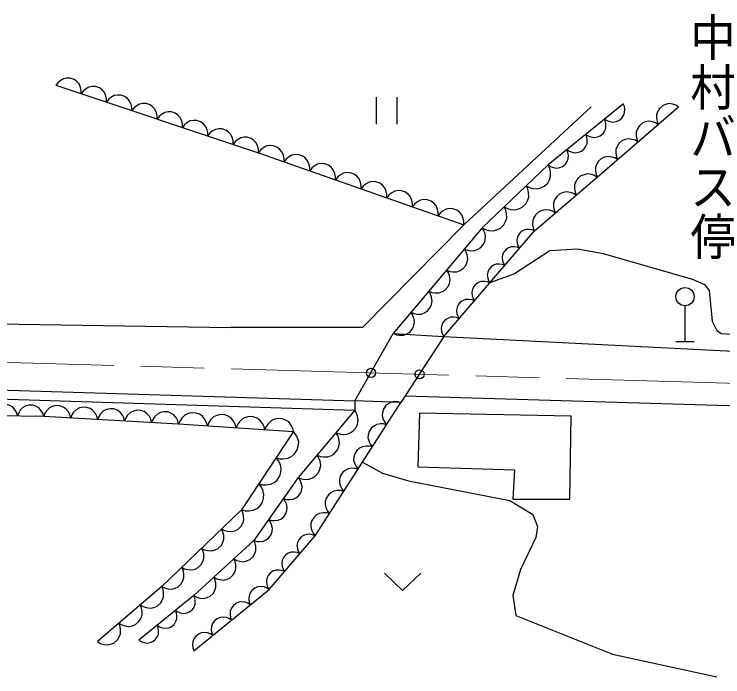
# Model space of a CAD drawing. Units: millimetres, scale not verified. Extents: x 40000 to 680000, y 20000 to 380000.
# Drawn here: x 108513 to 147640, y 260633 to 297245 of the extents above; entities that cross this region are included whole.
import ezdxf
from ezdxf.enums import TextEntityAlignment as Align

# ---------------------------------------------------------------- set-up
doc = ezdxf.new("R2010")
doc.units = ezdxf.units.MM
doc.header["$LTSCALE"] = 1000
doc.header["$PDMODE"] = 32
doc.header["$PDSIZE"] = 500
doc.linetypes.add('CHAIN', pattern=[18.5, 12, -1.5, 3.5, -1.5])
for name, color, linetype, lineweight in [('M-BGD', 7, 'Continuous', 25), ('M-BMK', 2, 'CHAIN', 13), ('M-STR-STR1', 1, 'Continuous', 25)]:
    doc.layers.add(name, color=color, linetype=linetype, lineweight=lineweight)
doc.layers.add('M-OTRS', color=6, linetype='Continuous')
doc.styles.add('@ＭＳ ゴシック', font='')
doc.styles.get('@ＭＳ ゴシック').set_extended_font_data('@MS Gothic')

# ---------------------------------------------------------------- blocks, each defined once
blk = doc.blocks.new('BUHIN26')
at = {"layer": 'M-BGD'}
blk.add_lwpolyline([(-626, 237), (-634, 76), (-605, -75), (-535, -259), (-426, -386), (-296, -489), (-102, -563), (63, -571), (229, -549), (403, -457), (521, -362), (626, -237)], dxfattribs=at)
blk = doc.blocks.new('BUHIN27')
at = {"layer": 'M-BGD'}
blk.add_lwpolyline([(-804, 236), (-798, 33), (-748, -152), (-643, -375), (-494, -523), (-323, -639), (-74, -712), (133, -707), (338, -663), (547, -532), (686, -402), (804, -236)], dxfattribs=at)
blk = doc.blocks.new('BUHIN28')
at = {"layer": 'M-BGD'}
blk.add_lwpolyline([(-752, 133), (-726, -50), (-662, -212), (-544, -404), (-395, -523), (-228, -611), (5, -652), (191, -627), (373, -566), (548, -426), (661, -295), (752, -133)], dxfattribs=at)
blk = doc.blocks.new('BUHIN29')
at = {"layer": 'M-BGD'}
blk.add_lwpolyline([(626, -237), (634, -76), (605, 75), (535, 259), (426, 386), (296, 489), (102, 563), (-62, 571), (-229, 549), (-403, 457), (-521, 362), (-626, 237)], dxfattribs=at)
blk = doc.blocks.new('BUHIN30')
at = {"layer": 'M-BGD'}
blk.add_lwpolyline([(640, -119), (619, 37), (566, 176), (467, 340), (341, 443), (199, 519), (1, 556), (-158, 536), (-313, 485), (-464, 368), (-561, 257), (-640, 119)], dxfattribs=at)
blk = doc.blocks.new('BUHIN31')
at = {"layer": 'M-BGD'}
blk.add_lwpolyline([(729, -35), (683, 135), (602, 282), (467, 449), (311, 544), (142, 607), (-84, 618), (-258, 571), (-422, 492), (-572, 338), (-663, 200), (-729, 35)], dxfattribs=at)
blk = doc.blocks.new('BUHIN76')
at = {"layer": 'M-BGD'}
blk.add_lwpolyline([(-799, 139), (-771, -55), (-702, -228), (-577, -431), (-417, -557), (-240, -649), (7, -692), (205, -665), (398, -600), (584, -451), (703, -311), (799, -139)], dxfattribs=at)
blk = doc.blocks.new('BUHIN77')
at = {"layer": 'M-BGD'}
blk.add_lwpolyline([(-706, 65), (-668, -102), (-596, -248), (-472, -415), (-325, -514), (-164, -583), (55, -603), (225, -565), (388, -495), (540, -352), (634, -222), (706, -65)], dxfattribs=at)
blk = doc.blocks.new('BUHIN78')
at = {"layer": 'M-BGD'}
blk.add_lwpolyline([(-715, 222), (-713, 41), (-670, -125), (-580, -326), (-449, -460), (-298, -566), (-76, -635), (109, -634), (293, -597), (481, -483), (607, -369), (715, -222)], dxfattribs=at)
blk = doc.blocks.new('BUHIN79')
at = {"layer": 'M-BGD'}
blk.add_lwpolyline([(-609, 235), (-617, 78), (-590, -69), (-523, -249), (-417, -374), (-292, -475), (-103, -548), (57, -557), (220, -536), (390, -448), (506, -356), (609, -235)], dxfattribs=at)
blk = doc.blocks.new('BUHIN85')
at = {"layer": 'M-BGD'}
blk.add_lwpolyline([(348, -630), (467, -503), (548, -360), (619, -160), (618, 20), (583, 194), (475, 390), (346, 512), (194, 609), (-12, 655), (-175, 660), (-348, 630)], dxfattribs=at)
blk = doc.blocks.new('BUHIN86')
at = {"layer": 'M-BGD'}
blk.add_lwpolyline([(336, -666), (464, -539), (554, -394), (635, -190), (641, -3), (612, 179), (508, 386), (379, 517), (225, 623), (13, 679), (-156, 690), (-336, 666)], dxfattribs=at)
blk = doc.blocks.new('BUHIN87')
at = {"layer": 'M-BGD'}
blk.add_lwpolyline([(351, -714), (489, -579), (586, -425), (675, -209), (683, -10), (654, 184), (545, 406), (409, 547), (246, 662), (21, 724), (-159, 737), (-351, 714)], dxfattribs=at)
blk = doc.blocks.new('BUHIN88')
at = {"layer": 'M-BGD'}
blk.add_lwpolyline([(-863, 56), (-811, -147), (-718, -322), (-562, -523), (-379, -639), (-180, -716), (87, -734), (294, -682), (491, -591), (671, -412), (781, -250), (863, -56)], dxfattribs=at)
blk = doc.blocks.new('BUHIN89')
at = {"layer": 'M-BGD'}
blk.add_lwpolyline([(-733, 212), (-727, 27), (-681, -141), (-584, -344), (-448, -478), (-292, -583), (-64, -649), (124, -644), (311, -602), (500, -482), (626, -364), (733, -212)], dxfattribs=at)
blk = doc.blocks.new('BUHIN90')
at = {"layer": 'M-BGD'}
blk.add_lwpolyline([(-736, 259), (-741, 70), (-703, -104), (-616, -317), (-485, -462), (-332, -578), (-104, -659), (89, -664), (282, -633), (483, -522), (618, -408), (736, -259)], dxfattribs=at)
blk = doc.blocks.new('BUHIN91')
at = {"layer": 'M-BGD'}
blk.add_lwpolyline([(148, -721), (303, -633), (425, -518), (555, -345), (609, -168), (629, 12), (583, 236), (494, 394), (375, 535), (188, 643), (30, 698), (-148, 721)], dxfattribs=at)
blk = doc.blocks.new('BUHIN92')
at = {"layer": 'M-BGD'}
blk.add_lwpolyline([(139, -738), (299, -651), (426, -535), (561, -361), (619, -181), (642, 3), (599, 232), (511, 395), (391, 540), (202, 654), (42, 711), (-139, 738)], dxfattribs=at)
blk = doc.blocks.new('BUHIN93')
at = {"layer": 'M-BGD'}
blk.add_lwpolyline([(640, -119), (619, 37), (566, 176), (467, 340), (341, 443), (199, 519), (1, 556), (-158, 536), (-313, 485), (-464, 368), (-561, 257), (-640, 119)], dxfattribs=at)
blk = doc.blocks.new('BUHIN94')
at = {"layer": 'M-BGD'}
blk.add_lwpolyline([(620, -114), (600, 37), (548, 171), (452, 330), (329, 430), (192, 503), (0, 539), (-154, 519), (-304, 470), (-450, 356), (-544, 248), (-620, 114)], dxfattribs=at)
blk = doc.blocks.new('BUHIN95')
at = {"layer": 'M-BGD'}
blk.add_lwpolyline([(717, -254), (722, -70), (685, 100), (601, 308), (474, 450), (325, 563), (102, 642), (-85, 648), (-274, 618), (-469, 509), (-601, 399), (-717, 254)], dxfattribs=at)
blk = doc.blocks.new('BUHIN96')
at = {"layer": 'M-BGD'}
blk.add_lwpolyline([(702, -242), (705, -63), (668, 103), (584, 305), (459, 443), (312, 552), (95, 627), (-88, 632), (-272, 601), (-462, 493), (-590, 384), (-702, 242)], dxfattribs=at)
blk = doc.blocks.new('BUHIN210')
at = {"color": 7, "linetype": 'Continuous', "lineweight": 25}
for p, q in [((911, 248), (-478, 815)), ((-913, -251), (476, -818))]:
    blk.add_line(p, q, dxfattribs=at)
blk = doc.blocks.new('BUHIN211')
at = {"color": 7, "linetype": 'Continuous', "lineweight": 25}
blk.add_lwpolyline([(-818, -746), (435, -178), (-62, 1105)], dxfattribs=at)

msp = doc.modelspace()

# ---------------------------------------------------------------- linework, layer by layer
at = {"layer": 'M-BGD'}
for p, q in [((110820, 293315), (121996, 289589)), ((142147, 292299), (137998, 288912)), ((140369, 292129), (133342, 285610)), ((140708, 288235), (145195, 292129)), ((121996, 289589), (133342, 285610)), ((137998, 288912), (134358, 285441)), ((137236, 285271), (140708, 288235)), ((133342, 285610), (127754, 279937)), ((134358, 285441), (129447, 279599)), ((134781, 282393), (137236, 285271)), ((138083, 284171), (136136, 282901)), ((139607, 284255), (138083, 284171)), ((141046, 284001), (139607, 284255)), ((146042, 282562), (141046, 284001)), ((136136, 282901), (134781, 282393)), ((146042, 282562), (146634, 282308)), ((132241, 279429), (134781, 282393)), ((146634, 282308), (146888, 281969)), ((146888, 281969), (147058, 280276)), ((145551, 281136), (145551, 279163)), ((98205, 280276), (120472, 279937)), ((147058, 280276), (147312, 279768)), ((127754, 279937), (120472, 279937)), ((147312, 279768), (147566, 279599)), ((132241, 279429), (152646, 278413)), ((147566, 279599), (150783, 279345)), ((145041, 279163), (146054, 279163)), ((64286, 277820), (127330, 275873)), ((64271, 277321), (127314, 275374)), ((127330, 275873), (127314, 275374)), ((130108, 276156), (161874, 275196)), ((125129, 268423), (129870, 275789)), ((101507, 275196), (110143, 275027)), ((127314, 275374), (124198, 271640)), ((130886, 275196), (130802, 272233)), ((139268, 275027), (130886, 275196)), ((110143, 275027), (117594, 274603)), ((139184, 270455), (139268, 275027)), ((117594, 274603), (123944, 274180)), ((123944, 274180), (121065, 269862)), ((127754, 272487), (128854, 271894)), ((130802, 272233), (136136, 272063)), ((136136, 272063), (136051, 270455)), ((124198, 271640), (121742, 268169)), ((128854, 271894), (130294, 271471)), ((130294, 271471), (135882, 270370)), ((135882, 270370), (137152, 269608)), ((136051, 270455), (139184, 270455)), ((121065, 269862), (116662, 265629)), ((137152, 269608), (137406, 268931)), ((137406, 268931), (137321, 268338)), ((122589, 265459), (125129, 268423)), ((121742, 268169), (118440, 265121)), ((137321, 268338), (136474, 266560)), ((136474, 266560), (136051, 265121)), ((119541, 266137), (118440, 265121)), ((116662, 265629), (113106, 262581)), ((118440, 262073), (122589, 265459)), ((118440, 265121), (115392, 262665)), ((136051, 265121), (136220, 264020)), ((136220, 264020), (141548, 261886)), ((141548, 261886), (147312, 260633))]:
    msp.add_line(p, q, dxfattribs=at)
msp.add_circle((145551, 281638), 502, dxfattribs=at)
at = {"layer": 'M-BMK'}
msp.add_line((65028, 279239), (197179, 275450), dxfattribs=at)
at = {"layer": 'M-OTRS'}
for p in [(128210, 277428), (130893, 277351)]:
    msp.add_point(p, dxfattribs=at)
at = {"layer": 'M-STR-STR1'}
for p, q in [((127330, 275873), (129447, 279599)), ((129447, 279599), (132241, 279429)), ((129447, 279599), (132241, 279429)), ((132241, 279429), (129870, 275789)), ((129870, 275789), (127330, 275873))]:
    msp.add_line(p, q, dxfattribs=at)

# ---------------------------------------------------------------- block references
at = {"rotation": 59.98837}
for name, p in [('BUHIN91', (111518, 293083)), ('BUHIN91', (112915, 292617)), ('BUHIN91', (114312, 292151)), ('BUHIN91', (115709, 291685)), ('BUHIN26', (141628, 291876)), ('BUHIN96', (144634, 291643)), ('BUHIN91', (117106, 291220)), ('BUHIN91', (118503, 290754)), ('BUHIN26', (140591, 291029)), ('BUHIN96', (143512, 290669)), ('BUHIN91', (119900, 290288)), ('BUHIN91', (121297, 289822)), ('BUHIN26', (139553, 290183)), ('BUHIN96', (142390, 289696)), ('BUHIN92', (122705, 289341)), ('BUHIN26', (138516, 289336)), ('BUHIN92', (124123, 288843)), ('BUHIN96', (141268, 288722)), ('BUHIN92', (125541, 288346)), ('BUHIN92', (126959, 287849)), ('BUHIN27', (137391, 288334)), ('BUHIN95', (140129, 287741)), ('BUHIN92', (128378, 287351)), ('BUHIN27', (136178, 287177)), ('BUHIN92', (129796, 286854)), ('BUHIN95', (138972, 286753)), ('BUHIN92', (131214, 286357)), ('BUHIN27', (134964, 286020)), ('BUHIN92', (132632, 285859)), ('BUHIN95', (137814, 285765)), ('BUHIN28', (133866, 284857)), ('BUHIN94', (136826, 284792)), ('BUHIN94', (136008, 283832)), ('BUHIN28', (132884, 283689)), ('BUHIN94', (135190, 282873)), ('BUHIN28', (131902, 282520)), ('BUHIN93', (134357, 281899)), ('BUHIN28', (130920, 281352)), ('BUHIN93', (133511, 280911)), ('BUHIN28', (129938, 280184)), ('BUHIN93', (132664, 279923)), ('BUHIN85', (107984, 275070)), ('BUHIN85', (109423, 275042)), ('BUHIN86', (110888, 274985)), ('BUHIN31', (129474, 275176)), ('BUHIN86', (112378, 274900)), ('BUHIN86', (113868, 274815)), ('BUHIN86', (115358, 274731)), ('BUHIN86', (116848, 274646)), ('BUHIN87', (118387, 274551)), ('BUHIN76', (126795, 274751)), ('BUHIN87', (119975, 274445)), ('BUHIN87', (121562, 274339)), ('BUHIN87', (123150, 274233)), ('BUHIN31', (128684, 273948)), ('BUHIN88', (123464, 273461)), ('BUHIN76', (125756, 273507)), ('BUHIN31', (127894, 272720)), ('BUHIN88', (122504, 272021)), ('BUHIN76', (124717, 272263)), ('BUHIN31', (127104, 271493)), ('BUHIN77', (123788, 271062)), ('BUHIN88', (121544, 270582)), ('BUHIN31', (126314, 270265)), ('BUHIN77', (122970, 269905)), ('BUHIN89', (120514, 269333)), ('BUHIN31', (125524, 269037)), ('BUHIN77', (122151, 268748)), ('BUHIN89', (119413, 268275)), ('BUHIN30', (124705, 267929)), ('BUHIN78', (121191, 267661)), ('BUHIN89', (118313, 267217)), ('BUHIN30', (123859, 266941)), ('BUHIN78', (120091, 266645)), ('BUHIN89', (117212, 266159)), ('BUHIN30', (123012, 265953)), ('BUHIN78', (118990, 265629)), ('BUHIN90', (116069, 265121)), ('BUHIN29', (122070, 265036)), ('BUHIN79', (117932, 264712)), ('BUHIN29', (121033, 264190)), ('BUHIN90', (114884, 264105)), ('BUHIN79', (116916, 263893)), ('BUHIN29', (119995, 263343)), ('BUHIN90', (113698, 263089)), ('BUHIN79', (115900, 263075)), ('BUHIN29', (118958, 262497))]:
    msp.add_blockref(name, p, dxfattribs=at)
at = {"layer": 'M-BGD', "rotation": 292.19663}
for name, p in [('BUHIN210', (129084, 291913)), ('BUHIN211', (129962, 265879))]:
    msp.add_blockref(name, p, dxfattribs=at)

# ---------------------------------------------------------------- texts
at = {"layer": 'M-BGD', "style": '@ＭＳ ゴシック', "width": 1.1}
msp.add_text('中村バス停 ', height=1833, rotation=270, dxfattribs=at).set_placement((145599, 297355), align=Align.BOTTOM_LEFT)

doc.saveas('drawing.dxf')
